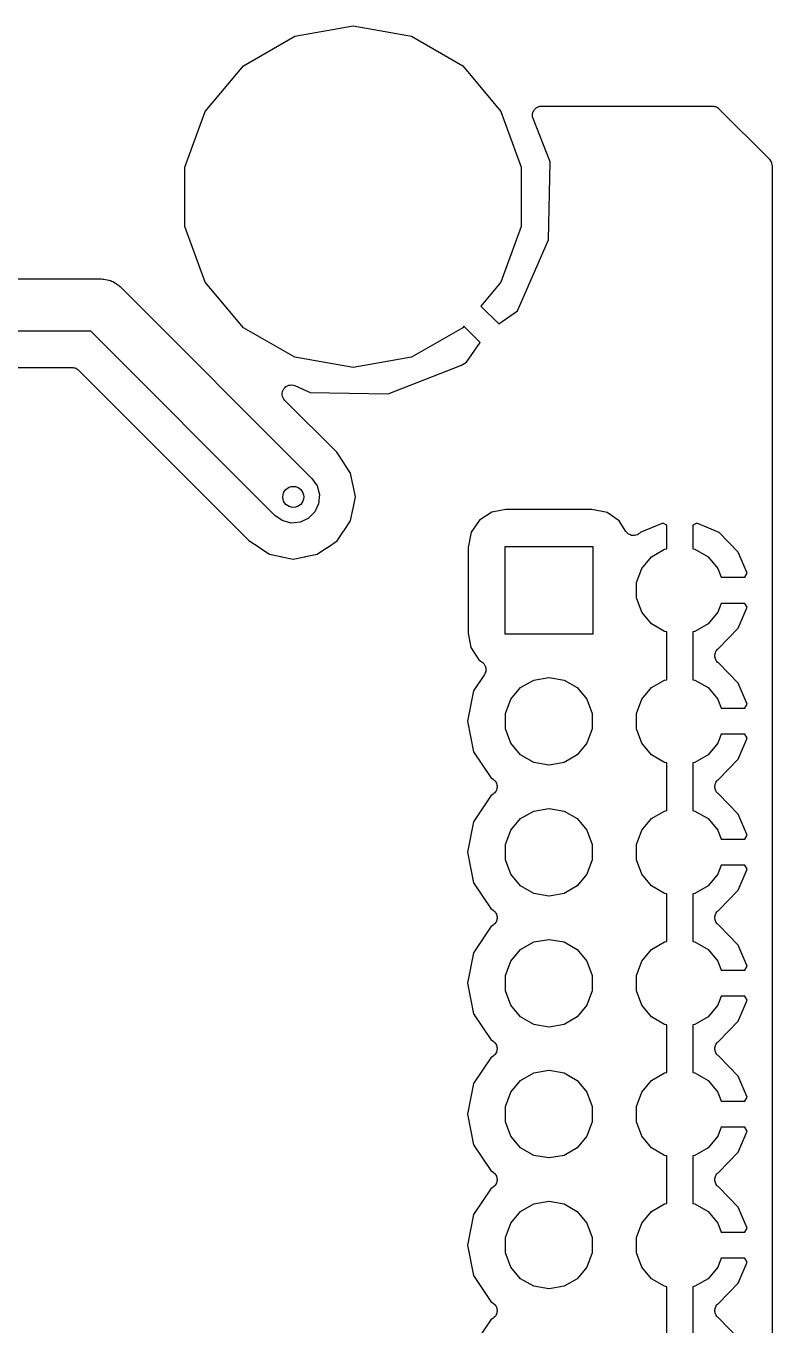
# Model space of a CAD drawing. Extents: x 91.7 to 190.7, y -114.3 to -59.5.
# Drawn here: x 174.74 to 189.22, y -84.68 to -59.47 of the extents above; entities that cross this region are included whole.
import ezdxf

# ---------------------------------------------------------------- set-up
doc = ezdxf.new("R2010")
doc.units = 0
doc.header["$MEASUREMENT"] = 0
doc.layers.add('BLACK', color=7, linetype='CONTINUOUS')

msp = doc.modelspace()

# ---------------------------------------------------------------- linework, layer by layer
at = {"layer": 'Black'}
for p, q in [((179.957, -59.6672), (181.09, -59.4674)), ((181.09, -59.4674), (182.223, -59.6672)), ((178.961, -60.2424), (179.957, -59.6672)), ((182.223, -59.6672), (183.219, -60.2424)), ((178.221, -61.1237), (178.961, -60.2424)), ((183.219, -60.2424), (183.959, -61.1237)), ((177.828, -62.2048), (178.221, -61.1237)), ((183.959, -61.1237), (184.352, -62.2048)), ((184.572, -61.1997), (184.575, -61.1824)), ((184.575, -61.2127), (184.572, -61.1997)), ((184.575, -61.165), (184.579, -61.1525)), ((184.575, -61.1824), (184.575, -61.165)), ((184.575, -61.226), (184.575, -61.2127)), ((184.581, -61.2423), (184.575, -61.226)), ((184.579, -61.1525), (184.581, -61.1394)), ((184.581, -61.1394), (184.59, -61.1241)), ((184.584, -61.2594), (184.581, -61.2423)), ((184.912, -62.0986), (184.584, -61.2594)), ((184.59, -61.1241), (184.596, -61.1077)), ((184.596, -61.1077), (184.604, -61.0976)), ((184.604, -61.0976), (184.611, -61.0859)), ((184.611, -61.0859), (184.624, -61.0744)), ((184.624, -61.0744), (184.635, -61.0611)), ((184.635, -61.0611), (184.646, -61.0544)), ((184.646, -61.0544), (184.656, -61.0456)), ((184.656, -61.0456), (184.673, -61.0393)), ((184.673, -61.0393), (184.688, -61.0306)), ((184.688, -61.0306), (184.701, -61.0283)), ((184.701, -61.0283), (184.713, -61.0234)), ((184.713, -61.0234), (184.73, -61.023)), ((184.73, -61.023), (184.748, -61.02)), ((184.748, -61.02), (188.067, -61.02)), ((188.067, -61.02), (188.074, -61.0213)), ((188.074, -61.0213), (188.082, -61.0207)), ((188.082, -61.0207), (188.104, -61.0266)), ((188.104, -61.0266), (188.127, -61.0306)), ((188.127, -61.0306), (188.133, -61.0344)), ((188.133, -61.0344), (188.141, -61.0364)), ((188.141, -61.0364), (188.16, -61.0496)), ((188.16, -61.0496), (188.179, -61.0611)), ((188.179, -61.0611), (188.184, -61.067)), ((188.184, -61.067), (188.191, -61.0714)), ((188.191, -61.0714), (189.169, -62.0493)), ((177.828, -63.3552), (177.828, -62.2048)), ((184.352, -62.2048), (184.352, -63.3552)), ((184.882, -63.6132), (184.912, -62.0986)), ((189.169, -62.0493), (189.173, -62.0556)), ((189.173, -62.0556), (189.179, -62.0605)), ((189.179, -62.0605), (189.19, -62.0804)), ((189.19, -62.0804), (189.204, -62.0992)), ((189.204, -62.0992), (189.206, -62.1066)), ((189.206, -62.1066), (189.209, -62.1133)), ((189.209, -62.1133), (189.213, -62.1359)), ((189.213, -62.1359), (189.219, -62.1581)), ((189.219, -62.1581), (189.219, -62.1657)), ((189.219, -62.1657), (189.22, -62.1734)), ((189.22, -62.1734), (189.22, -107.373)), ((178.221, -64.4363), (177.828, -63.3552)), ((184.352, -63.3552), (183.959, -64.4363)), ((184.28, -64.9883), (184.882, -63.6132)), ((158.36, -64.372), (176.21, -64.372)), ((176.21, -64.372), (176.232, -64.3759)), ((176.232, -64.3759), (176.254, -64.3739)), ((176.254, -64.3739), (176.318, -64.3911)), ((176.318, -64.3911), (176.384, -64.4026)), ((176.384, -64.4026), (176.403, -64.4138)), ((176.403, -64.4138), (176.425, -64.4196)), ((176.425, -64.4196), (176.479, -64.4577)), ((176.479, -64.4577), (176.537, -64.4908)), ((176.537, -64.4908), (176.551, -64.508)), ((176.551, -64.508), (176.569, -64.5208)), ((176.569, -64.5208), (180.289, -68.2408)), ((178.961, -65.3176), (178.221, -64.4363)), ((183.959, -64.4363), (183.569, -64.9003)), ((183.569, -64.9003), (183.916, -65.2463)), ((183.916, -65.2463), (184.28, -64.9883)), ((183.242, -65.2909), (183.219, -65.3176)), ((183.556, -65.6055), (183.242, -65.2909)), ((176, -65.388), (158.15, -65.388)), ((179.571, -68.9592), (176, -65.388)), ((179.957, -65.8928), (178.961, -65.3176)), ((183.219, -65.3176), (182.223, -65.8928)), ((183.289, -65.9835), (183.556, -65.6055)), ((181.09, -66.0926), (179.957, -65.8928)), ((182.223, -65.8928), (181.09, -66.0926)), ((181.771, -66.6023), (183.197, -66.0449)), ((183.197, -66.0449), (183.289, -65.9835)), ((169.42, -66.088), (175.637, -66.088)), ((175.637, -66.088), (175.645, -66.0893)), ((175.645, -66.0893), (175.652, -66.0887)), ((175.652, -66.0887), (175.674, -66.0946)), ((175.674, -66.0946), (175.697, -66.0986)), ((175.697, -66.0986), (175.704, -66.1024)), ((175.704, -66.1024), (175.711, -66.1044)), ((175.711, -66.1044), (175.73, -66.1176)), ((175.73, -66.1176), (175.75, -66.1291)), ((175.75, -66.1291), (175.755, -66.135)), ((175.755, -66.135), (175.761, -66.1394)), ((175.761, -66.1394), (179.064, -69.442)), ((179.72, -66.5575), (179.732, -66.5318)), ((179.732, -66.5318), (179.743, -66.5057)), ((179.743, -66.5057), (179.745, -66.5042)), ((179.745, -66.5042), (179.746, -66.5023)), ((179.746, -66.5023), (179.766, -66.4822)), ((179.766, -66.4822), (179.785, -66.4616)), ((179.785, -66.4616), (179.787, -66.4607)), ((179.787, -66.4607), (179.789, -66.4592)), ((179.789, -66.4592), (179.815, -66.4472)), ((179.815, -66.4472), (179.84, -66.4346)), ((179.84, -66.4346), (179.842, -66.4343)), ((179.842, -66.4343), (179.844, -66.4334)), ((179.844, -66.4334), (179.872, -66.4309)), ((179.872, -66.4309), (179.901, -66.4278)), ((179.901, -66.4278), (179.903, -66.4283)), ((179.903, -66.4283), (179.905, -66.4281)), ((179.905, -66.4281), (179.932, -66.4355)), ((179.932, -66.4355), (179.96, -66.4422)), ((179.96, -66.4422), (180.257, -66.5721)), ((179.715, -66.6182), (179.717, -66.5899)), ((179.715, -66.6203), (179.715, -66.6182)), ((179.715, -66.6224), (179.715, -66.6203)), ((179.723, -66.6496), (179.715, -66.6224)), ((179.717, -66.5899), (179.719, -66.5616)), ((179.719, -66.5616), (179.72, -66.5596)), ((179.72, -66.5596), (179.72, -66.5575)), ((179.73, -66.6771), (179.723, -66.6496)), ((179.732, -66.6788), (179.73, -66.6771)), ((179.732, -66.6809), (179.732, -66.6788)), ((179.749, -66.7038), (179.732, -66.6809)), ((179.765, -66.727), (179.749, -66.7038)), ((180.772, -67.7336), (179.765, -66.727)), ((180.257, -66.5721), (181.771, -66.6023)), ((180.908, -67.9367), (180.772, -67.7336)), ((180.914, -67.9437), (180.908, -67.9367)), ((180.918, -67.9525), (180.914, -67.9437)), ((181.043, -68.139), (180.918, -67.9525)), ((180.289, -68.2408), (180.39, -68.3853)), ((181.087, -68.3613), (181.043, -68.139)), ((180.39, -68.3853), (180.436, -68.5557)), ((180.436, -68.5557), (180.421, -68.7315)), ((181.091, -68.3703), (181.087, -68.3613)), ((181.091, -68.38), (181.091, -68.3703)), ((181.135, -68.6), (181.091, -68.38)), ((180.421, -68.7315), (180.346, -68.8914)), ((181.09, -68.8223), (181.135, -68.6)), ((181.09, -68.8319), (181.09, -68.8223)), ((179.715, -69.0604), (179.571, -68.9592)), ((179.886, -69.1061), (179.715, -69.0604)), ((180.221, -69.0161), (180.061, -69.0907)), ((180.346, -68.8914), (180.221, -69.0161)), ((180.917, -69.2494), (181.043, -69.061)), ((181.043, -69.061), (181.087, -68.8409)), ((181.087, -68.8409), (181.09, -68.8319)), ((183.542, -69.0485), (183.383, -69.2824)), ((183.782, -68.8945), (183.542, -69.0485)), ((184.056, -68.8428), (183.782, -68.8945)), ((185.722, -68.8428), (184.056, -68.8428)), ((186.018, -68.9026), (185.722, -68.8428)), ((186.252, -69.0624), (186.018, -68.9026)), ((186.386, -69.2707), (186.252, -69.0624)), ((180.061, -69.0907), (179.886, -69.1061)), ((180.782, -69.4518), (180.906, -69.2652)), ((180.906, -69.2652), (180.913, -69.2582)), ((180.913, -69.2582), (180.917, -69.2494)), ((183.383, -69.2824), (183.323, -69.5776)), ((186.389, -69.274), (186.386, -69.2707)), ((186.391, -69.2781), (186.389, -69.274)), ((186.409, -69.2963), (186.391, -69.2781)), ((186.427, -69.3154), (186.409, -69.2963)), ((186.431, -69.3175), (186.427, -69.3154)), ((186.434, -69.3207), (186.431, -69.3175)), ((186.458, -69.3314), (186.434, -69.3207)), ((186.63, -69.3187), (186.609, -69.3339)), ((186.652, -69.3046), (186.63, -69.3187)), ((186.655, -69.3009), (186.652, -69.3046)), ((186.659, -69.2983), (186.655, -69.3009)), ((186.664, -69.2928), (186.659, -69.2983)), ((187.101, -69.1058), (186.664, -69.2928)), ((187.176, -69.15), (187.101, -69.1058)), ((187.176, -69.6042), (187.176, -69.15)), ((187.759, -69.1058), (187.684, -69.15)), ((187.684, -69.15), (187.684, -69.6042)), ((188.196, -69.2928), (187.759, -69.1058)), ((188.566, -69.6717), (188.196, -69.2928)), ((179.064, -69.442), (179.265, -69.5764)), ((179.265, -69.5764), (179.272, -69.5831)), ((180.586, -69.5843), (180.593, -69.5777)), ((180.593, -69.5777), (180.782, -69.4518)), ((183.323, -69.5776), (183.323, -71.2436)), ((184.04, -71.26), (184.04, -69.56)), ((184.04, -69.56), (185.74, -69.56)), ((185.74, -69.56), (185.74, -71.26)), ((186.481, -69.3433), (186.458, -69.3314)), ((186.486, -69.3439), (186.481, -69.3433)), ((186.49, -69.3457), (186.486, -69.3439)), ((186.516, -69.3477), (186.49, -69.3457)), ((186.542, -69.351), (186.516, -69.3477)), ((186.546, -69.35), (186.542, -69.351)), ((186.55, -69.3503), (186.546, -69.35)), ((186.576, -69.3433), (186.55, -69.3503)), ((186.601, -69.3375), (186.576, -69.3433)), ((186.605, -69.3351), (186.601, -69.3375)), ((186.609, -69.3339), (186.605, -69.3351)), ((179.272, -69.5831), (179.281, -69.587)), ((179.281, -69.587), (179.469, -69.7129)), ((179.469, -69.7129), (179.689, -69.7566)), ((179.689, -69.7566), (179.698, -69.7601)), ((179.698, -69.7601), (179.708, -69.7603)), ((179.708, -69.7603), (179.93, -69.8046)), ((179.93, -69.8046), (180.15, -69.7608)), ((180.15, -69.7608), (180.16, -69.7606)), ((180.16, -69.7606), (180.169, -69.7571)), ((180.169, -69.7571), (180.391, -69.7129)), ((180.391, -69.7129), (180.577, -69.5882)), ((180.577, -69.5882), (180.586, -69.5843)), ((186.691, -69.985), (186.88, -69.7589)), ((186.88, -69.7589), (187.136, -69.6113)), ((187.136, -69.6113), (187.176, -69.6042)), ((187.684, -69.6042), (187.724, -69.6113)), ((187.724, -69.6113), (187.98, -69.7589)), ((187.98, -69.7589), (188.169, -69.985)), ((188.735, -70.0794), (188.566, -69.6717)), ((186.59, -70.2624), (186.691, -69.985)), ((188.169, -69.985), (188.232, -70.156)), ((188.69, -70.156), (188.735, -70.0794)), ((186.59, -70.5576), (186.59, -70.2624)), ((188.232, -70.156), (188.69, -70.156)), ((186.691, -70.835), (186.59, -70.5576)), ((186.88, -71.0611), (186.691, -70.835)), ((188.169, -70.835), (187.98, -71.0611)), ((188.232, -70.664), (188.169, -70.835)), ((188.69, -70.664), (188.232, -70.664)), ((188.566, -71.1483), (188.735, -70.7406)), ((188.735, -70.7406), (188.69, -70.664)), ((187.136, -71.2087), (186.88, -71.0611)), ((187.98, -71.0611), (187.724, -71.2087)), ((183.323, -71.2436), (183.375, -71.5183)), ((185.74, -71.26), (184.04, -71.26)), ((187.176, -71.2158), (187.136, -71.2087)), ((187.176, -72.1442), (187.176, -71.2158)), ((187.724, -71.2087), (187.684, -71.2158)), ((187.684, -71.2158), (187.684, -72.1442)), ((188.188, -71.5354), (188.566, -71.1483)), ((183.375, -71.5183), (183.528, -71.7576)), ((188.128, -71.6008), (188.134, -71.593)), ((188.134, -71.593), (188.138, -71.5839)), ((188.138, -71.5839), (188.152, -71.5687)), ((188.152, -71.5687), (188.165, -71.552)), ((188.165, -71.552), (188.173, -71.5467)), ((188.173, -71.5467), (188.18, -71.5395)), ((188.18, -71.5395), (188.188, -71.5354)), ((183.528, -71.7576), (183.591, -71.8004)), ((183.591, -71.8004), (183.602, -71.8105)), ((183.602, -71.8105), (183.614, -71.8185)), ((183.614, -71.8185), (183.623, -71.8316)), ((183.623, -71.8316), (183.635, -71.843)), ((183.635, -71.843), (183.641, -71.856)), ((188.111, -71.6592), (188.114, -71.6498)), ((188.112, -71.68), (188.111, -71.6592)), ((188.111, -71.7008), (188.112, -71.68)), ((188.114, -71.7102), (188.111, -71.7008)), ((188.114, -71.64), (188.122, -71.6208)), ((188.114, -71.6498), (188.114, -71.64)), ((188.114, -71.72), (188.114, -71.7102)), ((188.122, -71.7392), (188.114, -71.72)), ((188.122, -71.6208), (188.128, -71.6008)), ((188.128, -71.7592), (188.122, -71.7392)), ((188.134, -71.767), (188.128, -71.7592)), ((188.138, -71.7761), (188.134, -71.767)), ((188.152, -71.7913), (188.138, -71.7761)), ((188.165, -71.808), (188.152, -71.7913)), ((188.173, -71.8133), (188.165, -71.808)), ((188.18, -71.8205), (188.173, -71.8133)), ((188.188, -71.8246), (188.18, -71.8205)), ((188.566, -72.2117), (188.188, -71.8246)), ((183.638, -72.0428), (183.427, -72.3582)), ((183.644, -72.0296), (183.638, -72.0428)), ((183.641, -71.856), (183.65, -71.8677)), ((183.652, -72.0176), (183.644, -72.0296)), ((183.65, -71.8677), (183.654, -71.8833)), ((183.656, -72.0019), (183.652, -72.0176)), ((183.654, -71.8833), (183.661, -71.8979)), ((183.663, -71.987), (183.656, -72.0019)), ((183.661, -71.8979), (183.663, -71.9123)), ((183.663, -71.9123), (183.667, -71.9262)), ((183.664, -71.9726), (183.663, -71.987)), ((183.667, -71.9586), (183.664, -71.9726)), ((183.667, -71.9262), (183.666, -71.9424)), ((183.666, -71.9424), (183.667, -71.9586)), ((184.596, -72.1513), (184.887, -72.1)), ((184.887, -72.1), (184.893, -72.1)), ((184.893, -72.1), (185.184, -72.1513)), ((184.151, -72.525), (184.34, -72.2989)), ((184.34, -72.2989), (184.596, -72.1513)), ((185.184, -72.1513), (185.44, -72.2989)), ((185.44, -72.2989), (185.629, -72.525)), ((186.691, -72.525), (186.88, -72.2989)), ((186.88, -72.2989), (187.136, -72.1513)), ((187.136, -72.1513), (187.176, -72.1442)), ((187.684, -72.1442), (187.724, -72.1513)), ((187.724, -72.1513), (187.98, -72.2989)), ((187.98, -72.2989), (188.169, -72.525)), ((188.735, -72.6194), (188.566, -72.2117)), ((183.427, -72.3582), (183.31, -72.95)), ((184.05, -72.8024), (184.151, -72.525)), ((185.629, -72.525), (185.73, -72.8024)), ((186.59, -72.8024), (186.691, -72.525)), ((188.169, -72.525), (188.232, -72.696)), ((184.05, -73.0976), (184.05, -72.8024)), ((185.73, -72.8024), (185.73, -73.0976)), ((186.59, -73.0976), (186.59, -72.8024)), ((188.232, -72.696), (188.69, -72.696)), ((188.69, -72.696), (188.735, -72.6194)), ((183.31, -72.95), (183.427, -73.5418)), ((184.151, -73.375), (184.05, -73.0976)), ((185.73, -73.0976), (185.629, -73.375)), ((186.691, -73.375), (186.59, -73.0976)), ((188.232, -73.204), (188.169, -73.375)), ((188.69, -73.204), (188.232, -73.204)), ((188.566, -73.6883), (188.735, -73.2806)), ((188.735, -73.2806), (188.69, -73.204)), ((183.427, -73.5418), (183.763, -74.0436)), ((184.34, -73.6011), (184.151, -73.375)), ((184.596, -73.7487), (184.34, -73.6011)), ((185.44, -73.6011), (185.184, -73.7487)), ((185.629, -73.375), (185.44, -73.6011)), ((186.88, -73.6011), (186.691, -73.375)), ((187.136, -73.7487), (186.88, -73.6011)), ((187.98, -73.6011), (187.724, -73.7487)), ((188.169, -73.375), (187.98, -73.6011)), ((184.887, -73.8), (184.596, -73.7487)), ((184.893, -73.8), (184.887, -73.8)), ((185.184, -73.7487), (184.893, -73.8)), ((187.176, -73.7558), (187.136, -73.7487)), ((187.176, -74.6842), (187.176, -73.7558)), ((187.724, -73.7487), (187.684, -73.7558)), ((187.684, -73.7558), (187.684, -74.6842)), ((188.188, -74.0754), (188.566, -73.6883)), ((183.763, -74.0436), (183.808, -74.0741)), ((183.808, -74.0741), (183.822, -74.0873)), ((183.822, -74.0873), (183.838, -74.0986)), ((183.838, -74.0986), (183.844, -74.1082)), ((183.844, -74.1082), (183.852, -74.1162)), ((183.852, -74.1162), (183.861, -74.1334)), ((188.138, -74.1239), (188.152, -74.1087)), ((188.152, -74.1087), (188.165, -74.092)), ((188.165, -74.092), (188.173, -74.0867)), ((188.173, -74.0867), (188.18, -74.0795)), ((188.18, -74.0795), (188.188, -74.0754)), ((183.808, -74.3659), (183.763, -74.3964)), ((183.822, -74.3527), (183.808, -74.3659)), ((183.838, -74.3414), (183.822, -74.3527)), ((183.844, -74.3318), (183.838, -74.3414)), ((183.852, -74.3238), (183.844, -74.3318)), ((183.861, -74.3066), (183.852, -74.3238)), ((183.861, -74.1334), (183.871, -74.1493)), ((183.871, -74.2907), (183.861, -74.3066)), ((183.871, -74.1493), (183.874, -74.1605)), ((183.874, -74.2795), (183.871, -74.2907)), ((183.874, -74.1605), (183.879, -74.1709)), ((183.879, -74.2691), (183.874, -74.2795)), ((183.879, -74.1709), (183.881, -74.1899)), ((183.881, -74.2501), (183.879, -74.2691)), ((183.881, -74.1899), (183.886, -74.2085)), ((183.886, -74.2315), (183.881, -74.2501)), ((183.886, -74.2085), (183.885, -74.22)), ((183.885, -74.22), (183.886, -74.2315)), ((188.111, -74.1992), (188.114, -74.1898)), ((188.112, -74.22), (188.111, -74.1992)), ((188.111, -74.2408), (188.112, -74.22)), ((188.114, -74.2502), (188.111, -74.2408)), ((188.114, -74.18), (188.122, -74.1608)), ((188.114, -74.1898), (188.114, -74.18)), ((188.114, -74.26), (188.114, -74.2502)), ((188.122, -74.2792), (188.114, -74.26)), ((188.122, -74.1608), (188.128, -74.1408)), ((188.128, -74.2992), (188.122, -74.2792)), ((188.128, -74.1408), (188.134, -74.133)), ((188.134, -74.307), (188.128, -74.2992)), ((188.134, -74.133), (188.138, -74.1239)), ((188.138, -74.3161), (188.134, -74.307)), ((188.152, -74.3313), (188.138, -74.3161)), ((188.165, -74.348), (188.152, -74.3313)), ((188.173, -74.3533), (188.165, -74.348)), ((188.18, -74.3605), (188.173, -74.3533)), ((188.188, -74.3646), (188.18, -74.3605)), ((188.566, -74.7517), (188.188, -74.3646)), ((183.763, -74.3964), (183.427, -74.8982)), ((184.151, -75.065), (184.34, -74.8389)), ((184.34, -74.8389), (184.596, -74.6913)), ((184.596, -74.6913), (184.887, -74.64)), ((184.887, -74.64), (184.893, -74.64)), ((184.893, -74.64), (185.184, -74.6913)), ((185.184, -74.6913), (185.44, -74.8389)), ((185.44, -74.8389), (185.629, -75.065)), ((186.691, -75.065), (186.88, -74.8389)), ((186.88, -74.8389), (187.136, -74.6913)), ((187.136, -74.6913), (187.176, -74.6842)), ((187.684, -74.6842), (187.724, -74.6913)), ((187.724, -74.6913), (187.98, -74.8389)), ((187.98, -74.8389), (188.169, -75.065)), ((188.735, -75.1594), (188.566, -74.7517)), ((183.427, -74.8982), (183.31, -75.49)), ((184.05, -75.3424), (184.151, -75.065)), ((185.629, -75.065), (185.73, -75.3424)), ((186.59, -75.3424), (186.691, -75.065)), ((188.169, -75.065), (188.232, -75.236)), ((184.05, -75.6376), (184.05, -75.3424)), ((185.73, -75.3424), (185.73, -75.6376)), ((186.59, -75.6376), (186.59, -75.3424)), ((188.232, -75.236), (188.69, -75.236)), ((188.69, -75.236), (188.735, -75.1594)), ((183.31, -75.49), (183.427, -76.0818)), ((184.151, -75.915), (184.05, -75.6376)), ((185.73, -75.6376), (185.629, -75.915)), ((186.691, -75.915), (186.59, -75.6376)), ((188.232, -75.744), (188.169, -75.915)), ((188.69, -75.744), (188.232, -75.744)), ((188.566, -76.2283), (188.735, -75.8206)), ((188.735, -75.8206), (188.69, -75.744)), ((183.427, -76.0818), (183.763, -76.5836)), ((184.34, -76.1411), (184.151, -75.915)), ((185.629, -75.915), (185.44, -76.1411)), ((186.88, -76.1411), (186.691, -75.915)), ((188.169, -75.915), (187.98, -76.1411)), ((184.596, -76.2887), (184.34, -76.1411)), ((184.887, -76.34), (184.596, -76.2887)), ((184.893, -76.34), (184.887, -76.34)), ((185.184, -76.2887), (184.893, -76.34)), ((185.44, -76.1411), (185.184, -76.2887)), ((187.136, -76.2887), (186.88, -76.1411)), ((187.176, -76.2958), (187.136, -76.2887)), ((187.176, -77.2242), (187.176, -76.2958)), ((187.724, -76.2887), (187.684, -76.2958)), ((187.684, -76.2958), (187.684, -77.2242)), ((187.98, -76.1411), (187.724, -76.2887)), ((188.188, -76.6154), (188.566, -76.2283)), ((183.763, -76.5836), (183.808, -76.6141)), ((183.808, -76.6141), (183.822, -76.6273)), ((183.822, -76.6273), (183.838, -76.6386)), ((183.838, -76.6386), (183.844, -76.6482)), ((188.152, -76.6487), (188.165, -76.632)), ((188.165, -76.632), (188.173, -76.6267)), ((188.173, -76.6267), (188.18, -76.6195)), ((188.18, -76.6195), (188.188, -76.6154)), ((183.822, -76.8927), (183.808, -76.9059)), ((183.838, -76.8814), (183.822, -76.8927)), ((183.844, -76.8718), (183.838, -76.8814)), ((183.844, -76.6482), (183.852, -76.6562)), ((183.852, -76.8638), (183.844, -76.8718)), ((183.852, -76.6562), (183.861, -76.6734)), ((183.861, -76.8466), (183.852, -76.8638)), ((183.861, -76.6734), (183.871, -76.6893)), ((183.871, -76.8307), (183.861, -76.8466)), ((183.871, -76.6893), (183.874, -76.7005)), ((183.874, -76.8195), (183.871, -76.8307)), ((183.874, -76.7005), (183.879, -76.7109)), ((183.879, -76.8091), (183.874, -76.8195)), ((183.879, -76.7109), (183.881, -76.7299)), ((183.881, -76.7901), (183.879, -76.8091)), ((183.881, -76.7299), (183.886, -76.7485)), ((183.886, -76.7715), (183.881, -76.7901)), ((183.886, -76.7485), (183.885, -76.76)), ((183.885, -76.76), (183.886, -76.7715)), ((188.111, -76.7392), (188.114, -76.7298)), ((188.112, -76.76), (188.111, -76.7392)), ((188.111, -76.7808), (188.112, -76.76)), ((188.114, -76.7902), (188.111, -76.7808)), ((188.114, -76.72), (188.122, -76.7008)), ((188.114, -76.7298), (188.114, -76.72)), ((188.114, -76.8), (188.114, -76.7902)), ((188.122, -76.8192), (188.114, -76.8)), ((188.122, -76.7008), (188.128, -76.6808)), ((188.128, -76.8392), (188.122, -76.8192)), ((188.128, -76.6808), (188.134, -76.673)), ((188.134, -76.847), (188.128, -76.8392)), ((188.134, -76.673), (188.138, -76.6639)), ((188.138, -76.8561), (188.134, -76.847)), ((188.138, -76.6639), (188.152, -76.6487)), ((188.152, -76.8713), (188.138, -76.8561)), ((188.165, -76.888), (188.152, -76.8713)), ((188.173, -76.8933), (188.165, -76.888)), ((183.763, -76.9364), (183.427, -77.4382)), ((183.808, -76.9059), (183.763, -76.9364)), ((188.18, -76.9005), (188.173, -76.8933)), ((188.188, -76.9046), (188.18, -76.9005)), ((188.566, -77.2917), (188.188, -76.9046)), ((184.151, -77.605), (184.34, -77.3789)), ((184.34, -77.3789), (184.596, -77.2313)), ((184.596, -77.2313), (184.887, -77.18)), ((184.887, -77.18), (184.893, -77.18)), ((184.893, -77.18), (185.184, -77.2313)), ((185.184, -77.2313), (185.44, -77.3789)), ((185.44, -77.3789), (185.629, -77.605)), ((186.691, -77.605), (186.88, -77.3789)), ((186.88, -77.3789), (187.136, -77.2313)), ((187.136, -77.2313), (187.176, -77.2242)), ((187.684, -77.2242), (187.724, -77.2313)), ((187.724, -77.2313), (187.98, -77.3789)), ((187.98, -77.3789), (188.169, -77.605)), ((188.735, -77.6994), (188.566, -77.2917)), ((183.427, -77.4382), (183.31, -78.03)), ((184.05, -77.8824), (184.151, -77.605)), ((185.629, -77.605), (185.73, -77.8824)), ((186.59, -77.8824), (186.691, -77.605)), ((188.169, -77.605), (188.232, -77.776)), ((184.05, -78.1776), (184.05, -77.8824)), ((185.73, -77.8824), (185.73, -78.1776)), ((186.59, -78.1776), (186.59, -77.8824)), ((188.232, -77.776), (188.69, -77.776)), ((188.69, -77.776), (188.735, -77.6994)), ((183.31, -78.03), (183.427, -78.6218)), ((184.151, -78.455), (184.05, -78.1776)), ((185.73, -78.1776), (185.629, -78.455)), ((186.691, -78.455), (186.59, -78.1776)), ((188.232, -78.284), (188.169, -78.455)), ((188.69, -78.284), (188.232, -78.284)), ((188.566, -78.7683), (188.735, -78.3606)), ((188.735, -78.3606), (188.69, -78.284)), ((183.427, -78.6218), (183.763, -79.1236)), ((184.34, -78.6811), (184.151, -78.455)), ((185.629, -78.455), (185.44, -78.6811)), ((186.88, -78.6811), (186.691, -78.455)), ((188.169, -78.455), (187.98, -78.6811)), ((184.596, -78.8287), (184.34, -78.6811)), ((184.887, -78.88), (184.596, -78.8287)), ((184.893, -78.88), (184.887, -78.88)), ((185.184, -78.8287), (184.893, -78.88)), ((185.44, -78.6811), (185.184, -78.8287)), ((187.136, -78.8287), (186.88, -78.6811)), ((187.176, -78.8358), (187.136, -78.8287)), ((187.176, -79.7642), (187.176, -78.8358)), ((187.724, -78.8287), (187.684, -78.8358)), ((187.684, -78.8358), (187.684, -79.7642)), ((187.98, -78.6811), (187.724, -78.8287)), ((188.188, -79.1554), (188.566, -78.7683)), ((183.763, -79.1236), (183.808, -79.1541)), ((183.808, -79.1541), (183.822, -79.1673)), ((188.173, -79.1667), (188.18, -79.1595)), ((188.18, -79.1595), (188.188, -79.1554)), ((183.822, -79.1673), (183.838, -79.1786)), ((183.838, -79.1786), (183.844, -79.1882)), ((183.844, -79.4118), (183.838, -79.4214)), ((183.844, -79.1882), (183.852, -79.1962)), ((183.852, -79.4038), (183.844, -79.4118)), ((183.852, -79.1962), (183.861, -79.2134)), ((183.861, -79.3866), (183.852, -79.4038)), ((183.861, -79.2134), (183.871, -79.2293)), ((183.871, -79.3707), (183.861, -79.3866)), ((183.871, -79.2293), (183.874, -79.2405)), ((183.874, -79.3595), (183.871, -79.3707)), ((183.874, -79.2405), (183.879, -79.2509)), ((183.879, -79.3491), (183.874, -79.3595)), ((183.879, -79.2509), (183.881, -79.2699)), ((183.881, -79.3301), (183.879, -79.3491)), ((183.881, -79.2699), (183.886, -79.2885)), ((183.886, -79.3115), (183.881, -79.3301)), ((183.886, -79.2885), (183.885, -79.3)), ((183.885, -79.3), (183.886, -79.3115)), ((188.111, -79.2792), (188.114, -79.2698)), ((188.112, -79.3), (188.111, -79.2792)), ((188.111, -79.3208), (188.112, -79.3)), ((188.114, -79.3302), (188.111, -79.3208)), ((188.114, -79.26), (188.122, -79.2408)), ((188.114, -79.2698), (188.114, -79.26)), ((188.114, -79.34), (188.114, -79.3302)), ((188.122, -79.3592), (188.114, -79.34)), ((188.122, -79.2408), (188.128, -79.2208)), ((188.128, -79.3792), (188.122, -79.3592)), ((188.128, -79.2208), (188.134, -79.213)), ((188.134, -79.387), (188.128, -79.3792)), ((188.134, -79.213), (188.138, -79.2039)), ((188.138, -79.3961), (188.134, -79.387)), ((188.138, -79.2039), (188.152, -79.1887)), ((188.152, -79.4113), (188.138, -79.3961)), ((188.152, -79.1887), (188.165, -79.172)), ((188.165, -79.428), (188.152, -79.4113)), ((188.165, -79.172), (188.173, -79.1667)), ((183.763, -79.4764), (183.427, -79.9782)), ((183.808, -79.4459), (183.763, -79.4764)), ((183.822, -79.4327), (183.808, -79.4459)), ((183.838, -79.4214), (183.822, -79.4327)), ((188.173, -79.4333), (188.165, -79.428)), ((188.18, -79.4405), (188.173, -79.4333)), ((188.188, -79.4446), (188.18, -79.4405)), ((188.566, -79.8317), (188.188, -79.4446)), ((184.34, -79.9189), (184.596, -79.7713)), ((184.596, -79.7713), (184.887, -79.72)), ((184.887, -79.72), (184.893, -79.72)), ((184.893, -79.72), (185.184, -79.7713)), ((185.184, -79.7713), (185.44, -79.9189)), ((186.88, -79.9189), (187.136, -79.7713)), ((187.136, -79.7713), (187.176, -79.7642)), ((187.684, -79.7642), (187.724, -79.7713)), ((187.724, -79.7713), (187.98, -79.9189)), ((188.735, -80.2394), (188.566, -79.8317)), ((183.427, -79.9782), (183.31, -80.57)), ((184.05, -80.4224), (184.151, -80.145)), ((184.151, -80.145), (184.34, -79.9189)), ((185.44, -79.9189), (185.629, -80.145)), ((185.629, -80.145), (185.73, -80.4224)), ((186.59, -80.4224), (186.691, -80.145)), ((186.691, -80.145), (186.88, -79.9189)), ((187.98, -79.9189), (188.169, -80.145)), ((188.169, -80.145), (188.232, -80.316)), ((184.05, -80.7176), (184.05, -80.4224)), ((185.73, -80.4224), (185.73, -80.7176)), ((186.59, -80.7176), (186.59, -80.4224)), ((188.232, -80.316), (188.69, -80.316)), ((188.69, -80.316), (188.735, -80.2394)), ((183.31, -80.57), (183.427, -81.1618)), ((184.151, -80.995), (184.05, -80.7176)), ((185.73, -80.7176), (185.629, -80.995)), ((186.691, -80.995), (186.59, -80.7176)), ((188.232, -80.824), (188.169, -80.995)), ((188.69, -80.824), (188.232, -80.824)), ((188.566, -81.3083), (188.735, -80.9006)), ((188.735, -80.9006), (188.69, -80.824)), ((183.427, -81.1618), (183.763, -81.6636)), ((184.34, -81.2211), (184.151, -80.995)), ((185.629, -80.995), (185.44, -81.2211)), ((186.88, -81.2211), (186.691, -80.995)), ((188.169, -80.995), (187.98, -81.2211)), ((184.596, -81.3687), (184.34, -81.2211)), ((184.887, -81.42), (184.596, -81.3687)), ((184.893, -81.42), (184.887, -81.42)), ((185.184, -81.3687), (184.893, -81.42)), ((185.44, -81.2211), (185.184, -81.3687)), ((187.136, -81.3687), (186.88, -81.2211)), ((187.176, -81.3758), (187.136, -81.3687)), ((187.176, -82.3042), (187.176, -81.3758)), ((187.724, -81.3687), (187.684, -81.3758)), ((187.684, -81.3758), (187.684, -82.3042)), ((187.98, -81.2211), (187.724, -81.3687)), ((188.188, -81.6954), (188.566, -81.3083)), ((183.763, -81.6636), (183.808, -81.6941)), ((183.808, -81.6941), (183.822, -81.7073)), ((183.822, -81.7073), (183.838, -81.7186)), ((183.838, -81.7186), (183.844, -81.7282)), ((183.844, -81.7282), (183.852, -81.7362)), ((183.852, -81.7362), (183.861, -81.7534)), ((183.861, -81.9266), (183.852, -81.9438)), ((183.861, -81.7534), (183.871, -81.7693)), ((183.871, -81.9107), (183.861, -81.9266)), ((183.871, -81.7693), (183.874, -81.7805)), ((183.874, -81.8995), (183.871, -81.9107)), ((183.874, -81.7805), (183.879, -81.7909)), ((183.879, -81.8891), (183.874, -81.8995)), ((183.879, -81.7909), (183.881, -81.8099)), ((183.881, -81.8701), (183.879, -81.8891)), ((183.881, -81.8099), (183.886, -81.8285)), ((183.886, -81.8515), (183.881, -81.8701)), ((183.886, -81.8285), (183.885, -81.84)), ((183.885, -81.84), (183.886, -81.8515)), ((188.111, -81.8192), (188.114, -81.8098)), ((188.112, -81.84), (188.111, -81.8192)), ((188.111, -81.8608), (188.112, -81.84)), ((188.114, -81.8702), (188.111, -81.8608)), ((188.114, -81.8), (188.122, -81.7808)), ((188.114, -81.8098), (188.114, -81.8)), ((188.114, -81.88), (188.114, -81.8702)), ((188.122, -81.8992), (188.114, -81.88)), ((188.122, -81.7808), (188.128, -81.7608)), ((188.128, -81.9192), (188.122, -81.8992)), ((188.128, -81.7608), (188.134, -81.753)), ((188.134, -81.927), (188.128, -81.9192)), ((188.134, -81.753), (188.138, -81.7439)), ((188.138, -81.9361), (188.134, -81.927)), ((188.138, -81.7439), (188.152, -81.7287)), ((188.152, -81.7287), (188.165, -81.712)), ((188.165, -81.712), (188.173, -81.7067)), ((188.173, -81.7067), (188.18, -81.6995)), ((188.18, -81.6995), (188.188, -81.6954)), ((183.763, -82.0164), (183.427, -82.5182)), ((183.808, -81.9859), (183.763, -82.0164)), ((183.822, -81.9727), (183.808, -81.9859)), ((183.838, -81.9614), (183.822, -81.9727)), ((183.844, -81.9518), (183.838, -81.9614)), ((183.852, -81.9438), (183.844, -81.9518)), ((188.152, -81.9513), (188.138, -81.9361)), ((188.165, -81.968), (188.152, -81.9513)), ((188.173, -81.9733), (188.165, -81.968)), ((188.18, -81.9805), (188.173, -81.9733)), ((188.188, -81.9846), (188.18, -81.9805)), ((188.566, -82.3717), (188.188, -81.9846)), ((184.34, -82.4589), (184.596, -82.3113)), ((184.596, -82.3113), (184.887, -82.26)), ((184.887, -82.26), (184.893, -82.26)), ((184.893, -82.26), (185.184, -82.3113)), ((185.184, -82.3113), (185.44, -82.4589)), ((186.88, -82.4589), (187.136, -82.3113)), ((187.136, -82.3113), (187.176, -82.3042)), ((187.684, -82.3042), (187.724, -82.3113)), ((187.724, -82.3113), (187.98, -82.4589)), ((188.735, -82.7794), (188.566, -82.3717)), ((183.427, -82.5182), (183.31, -83.11)), ((184.05, -82.9624), (184.151, -82.685)), ((184.151, -82.685), (184.34, -82.4589)), ((185.44, -82.4589), (185.629, -82.685)), ((185.629, -82.685), (185.73, -82.9624)), ((186.59, -82.9624), (186.691, -82.685)), ((186.691, -82.685), (186.88, -82.4589)), ((187.98, -82.4589), (188.169, -82.685)), ((188.169, -82.685), (188.232, -82.856)), ((188.232, -82.856), (188.69, -82.856)), ((188.69, -82.856), (188.735, -82.7794)), ((183.31, -83.11), (183.427, -83.7018)), ((184.05, -83.2576), (184.05, -82.9624)), ((185.73, -82.9624), (185.73, -83.2576)), ((186.59, -83.2576), (186.59, -82.9624)), ((184.151, -83.535), (184.05, -83.2576)), ((185.73, -83.2576), (185.629, -83.535)), ((186.691, -83.535), (186.59, -83.2576)), ((188.232, -83.364), (188.169, -83.535)), ((188.69, -83.364), (188.232, -83.364)), ((188.566, -83.8483), (188.735, -83.4406)), ((188.735, -83.4406), (188.69, -83.364)), ((184.34, -83.7611), (184.151, -83.535)), ((185.629, -83.535), (185.44, -83.7611)), ((186.88, -83.7611), (186.691, -83.535)), ((188.169, -83.535), (187.98, -83.7611)), ((183.427, -83.7018), (183.763, -84.2036)), ((184.596, -83.9087), (184.34, -83.7611)), ((184.887, -83.96), (184.596, -83.9087)), ((185.184, -83.9087), (184.893, -83.96)), ((185.44, -83.7611), (185.184, -83.9087)), ((187.136, -83.9087), (186.88, -83.7611)), ((187.176, -83.9158), (187.136, -83.9087)), ((187.176, -84.8442), (187.176, -83.9158)), ((187.724, -83.9087), (187.684, -83.9158)), ((187.684, -83.9158), (187.684, -84.8442)), ((187.98, -83.7611), (187.724, -83.9087)), ((188.188, -84.2354), (188.566, -83.8483)), ((183.763, -84.2036), (183.808, -84.2341)), ((184.893, -83.96), (184.887, -83.96)), ((183.808, -84.2341), (183.822, -84.2473)), ((183.822, -84.2473), (183.838, -84.2586)), ((183.838, -84.2586), (183.844, -84.2682)), ((183.844, -84.2682), (183.852, -84.2762)), ((183.852, -84.2762), (183.861, -84.2934)), ((183.861, -84.2934), (183.871, -84.3093)), ((183.871, -84.4507), (183.861, -84.4666)), ((183.871, -84.3093), (183.874, -84.3205)), ((183.874, -84.4395), (183.871, -84.4507)), ((183.874, -84.3205), (183.879, -84.3309)), ((183.879, -84.4291), (183.874, -84.4395)), ((183.879, -84.3309), (183.881, -84.3499)), ((183.881, -84.4101), (183.879, -84.4291)), ((183.881, -84.3499), (183.886, -84.3685)), ((183.886, -84.3915), (183.881, -84.4101)), ((183.886, -84.3685), (183.885, -84.38)), ((183.885, -84.38), (183.886, -84.3915)), ((188.111, -84.3592), (188.114, -84.3498)), ((188.112, -84.38), (188.111, -84.3592)), ((188.111, -84.4008), (188.112, -84.38)), ((188.114, -84.4102), (188.111, -84.4008)), ((188.114, -84.34), (188.122, -84.3208)), ((188.114, -84.3498), (188.114, -84.34)), ((188.114, -84.42), (188.114, -84.4102)), ((188.122, -84.4392), (188.114, -84.42)), ((188.122, -84.3208), (188.128, -84.3008)), ((188.128, -84.4592), (188.122, -84.4392)), ((188.128, -84.3008), (188.134, -84.293)), ((188.134, -84.293), (188.138, -84.2839)), ((188.138, -84.2839), (188.152, -84.2687)), ((188.152, -84.2687), (188.165, -84.252)), ((188.165, -84.252), (188.173, -84.2467)), ((188.173, -84.2467), (188.18, -84.2395)), ((188.18, -84.2395), (188.188, -84.2354)), ((183.763, -84.5564), (183.427, -85.0582)), ((183.808, -84.5259), (183.763, -84.5564)), ((183.822, -84.5127), (183.808, -84.5259)), ((183.838, -84.5014), (183.822, -84.5127)), ((183.844, -84.4918), (183.838, -84.5014)), ((183.852, -84.4838), (183.844, -84.4918)), ((183.861, -84.4666), (183.852, -84.4838)), ((188.134, -84.467), (188.128, -84.4592)), ((188.138, -84.4761), (188.134, -84.467)), ((188.152, -84.4913), (188.138, -84.4761)), ((188.165, -84.508), (188.152, -84.4913)), ((188.173, -84.5133), (188.165, -84.508)), ((188.18, -84.5205), (188.173, -84.5133)), ((188.188, -84.5246), (188.18, -84.5205)), ((188.566, -84.9117), (188.188, -84.5246))]:
    msp.add_line(p, q, dxfattribs=at)
msp.add_circle((179.93, -68.6), 0.2032, dxfattribs=at)

doc.saveas('drawing.dxf')
